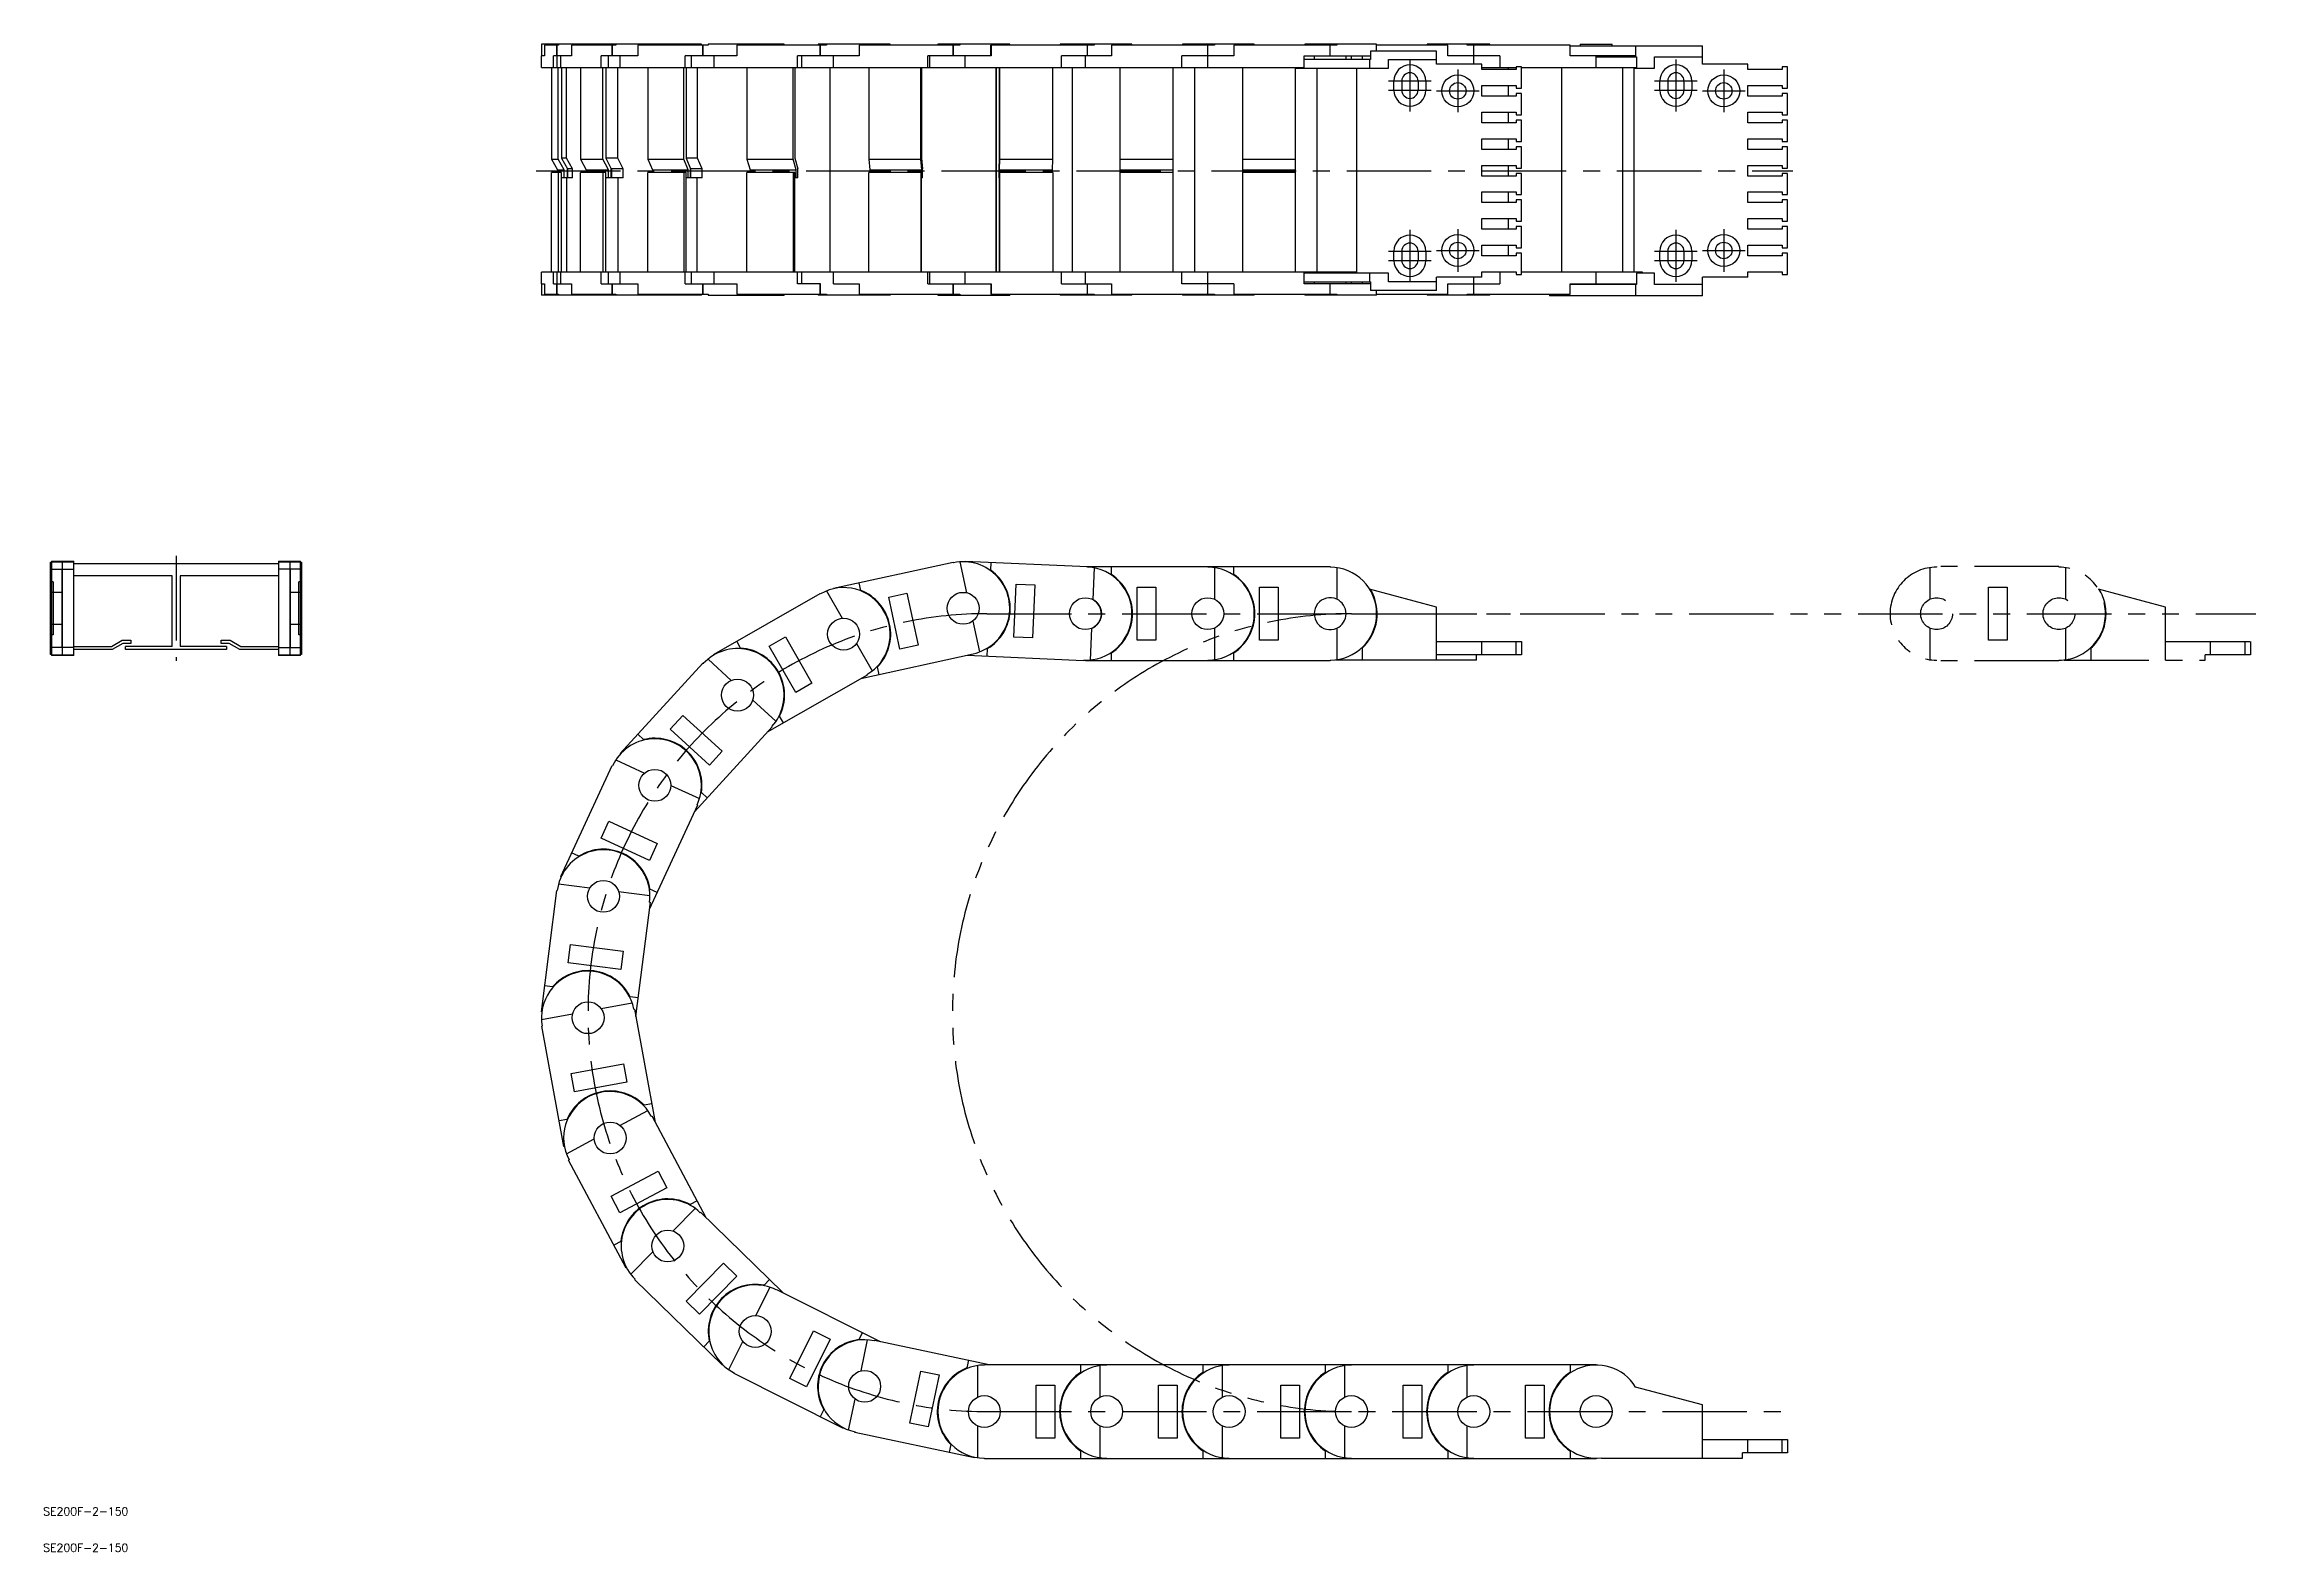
# Model space of a CAD drawing. Extents: x -187 to 645, y -472 to 94.
import ezdxf

# ---------------------------------------------------------------- set-up
doc = ezdxf.new("R2010")
doc.units = 0
doc.linetypes.add('CENTER', pattern=[50.8, 31.75, -6.35, 6.35, -6.35])
doc.linetypes.add('PHANTOM', pattern=[63.5, 31.75, -6.35, 6.35, -6.35, 6.35, -6.35])
doc.layers.get('0').update_dxf_attribs({"linetype": 'CONTINUOUS'})
doc.layers.add('CENTER', color=1, linetype='CONTINUOUS')
doc.styles.get("Standard").update_dxf_attribs({"font": 'txt.shx', "height": 3, "bigfont": 'bigfont.shx'})

# ---------------------------------------------------------------- blocks, each defined once
blk = doc.blocks.new('*U2')
at = {"color": 7, "linetype": 'CONTINUOUS'}
blk.add_text('SE200F-2-150', height=3, dxfattribs=at).set_placement((-187.29, -472.41))
blk = doc.blocks.new('*U3')
at = {"color": 7, "linetype": 'CONTINUOUS'}
blk.add_text('SE200F-2-150', height=3, dxfattribs=at).set_placement((-187.29, -458.74))

msp = doc.modelspace()

# ---------------------------------------------------------------- linework, layer by layer
at = {"color": 7, "linetype": 'CONTINUOUS'}
for p, q in [((0.06, 94.4), (0.06, 90.05)), ((60.18, 94.4), (0.06, 94.4)), ((1.23, 94), (1.23, 90.05)), ((6.47, 94), (1.23, 94)), ((5.78, 90.05), (5.78, 94)), ((5.98, 90.05), (5.98, 94)), ((6.47, 94.4), (6.47, 94)), ((28.01, 94), (11.4, 94)), ((11.4, 94), (11.4, 90.05)), ((26.62, 90.05), (26.62, 94)), ((26.8, 90.05), (26.8, 94)), ((28.01, 94.4), (28.01, 94)), ((36.25, 94), (36.25, 90.05)), ((62.67, 94), (36.25, 94)), ((60.18, 94), (60.18, 94.4)), ((60.71, 90.05), (60.71, 94)), ((60.85, 90.05), (60.85, 94)), ((91.26, 94.4), (62.67, 94.4)), ((62.67, 94.4), (62.67, 94)), ((107.19, 94), (73.44, 94)), ((73.44, 94), (73.44, 90.05)), ((91.26, 94), (91.26, 94.4)), ((131.15, 94.4), (104.05, 94.4)), ((104.05, 94.4), (104.05, 94)), ((104.84, 90.05), (104.84, 94)), ((104.94, 90.05), (104.94, 94)), ((107.19, 94.4), (107.19, 94)), ((119.48, 94), (119.48, 90.05)), ((157.38, 94), (119.48, 94)), ((131.15, 94), (131.15, 94.4)), ((176.11, 94.4), (149.06, 94.4)), ((149.06, 94.4), (149.06, 94)), ((152.61, 94.4), (152.61, 94)), ((154.86, 90.05), (154.86, 94)), ((154.9, 90.05), (154.9, 94)), ((157.38, 94.4), (157.38, 94)), ((169.05, 90.05), (169.05, 94)), ((207.82, 94), (169.05, 94)), ((169.18, 94), (169.18, 90.05)), ((176.11, 94), (176.11, 94.4)), ((195.06, 94.4), (195.06, 94)), ((222.06, 94.4), (195.06, 94.4)), ((198.56, 94.4), (198.56, 94)), ((205.34, 90.05), (205.34, 94)), ((207.3, 94.4), (207.3, 94)), ((207.82, 94.4), (207.82, 94)), ((253.06, 94), (214.36, 94)), ((214.36, 94), (214.36, 90.05)), ((222.06, 94), (222.06, 94.4)), ((241.06, 94.4), (241.06, 94)), ((268.06, 94.4), (241.06, 94.4)), ((244.56, 94.4), (244.56, 94)), ((250.56, 85.7), (250.56, 94)), ((253.06, 94.4), (253.06, 94)), ((260.36, 94), (260.36, 90.05)), ((299.06, 94), (260.36, 94)), ((268.06, 94), (268.06, 94.4)), ((314.06, 94.4), (287.06, 94.4)), ((287.06, 94.4), (287.06, 94)), ((296.56, 90.05), (296.56, 94)), ((299.06, 94.4), (299.06, 94)), ((311.71, 91.85), (311.71, 88.6)), ((336.56, 91.85), (311.71, 91.85)), ((314.06, 91.85), (314.06, 94.4)), ((340.76, 94), (314.06, 94)), ((356.56, 94.4), (333.06, 94.4)), ((333.06, 94.4), (333.06, 94)), ((336.56, 86.85), (336.56, 91.85)), ((340.76, 90.05), (340.76, 94)), ((348.06, 94), (348.06, 94.4)), ((386.76, 94), (348.06, 94)), ((350.56, 86.85), (350.56, 94)), ((356.56, 94), (356.56, 94.4)), ((386.76, 90.05), (386.76, 94)), ((386.76, 93.85), (436.56, 93.85)), ((390.56, 94.4), (402.56, 94.4)), ((390.56, 94.4), (390.56, 93.85)), ((402.56, 93.85), (402.56, 94.4)), ((411.43, 93.85), (411.43, 89.6)), ((436.56, 86.85), (436.56, 93.85)), ((0, 85.7), (0, 90.05)), ((1.23, 90.05), (0, 90.05)), ((0, 85.7), (286.76, 85.7)), ((3.82, 85.7), (3.82, 51.2)), ((4.55, 85.7), (4.55, 90.05)), ((11.4, 90.05), (4.55, 90.05)), ((5.84, 90.05), (5.84, 85.7)), ((6.33, 51.2), (6.33, 85.7)), ((7.28, 85.7), (7.28, 90.05)), ((7.52, 85.7), (7.52, 51.52)), ((9.46, 51.52), (9.46, 85.7)), ((14.74, 85.7), (14.74, 51.2)), ((36.25, 90.05), (22.5, 90.05)), ((22.5, 85.7), (22.5, 90.05)), ((23.15, 51.2), (23.15, 85.7)), ((24.24, 85.7), (24.24, 51.52)), ((25.18, 90.05), (25.18, 85.7)), ((28.79, 51.52), (28.79, 85.7)), ((29.63, 85.7), (29.63, 90.05)), ((40.03, 85.7), (40.03, 51.2)), ((53.54, 51.2), (53.54, 85.7)), ((73.44, 90.05), (54.08, 90.05)), ((54.08, 85.7), (54.08, 90.05)), ((54.43, 85.7), (54.43, 51.52)), ((56.27, 90.04), (56.27, 85.7)), ((58.74, 51.52), (58.74, 85.7)), ((64.94, 85.7), (64.94, 90.05)), ((77.31, 85.7), (77.31, 51.2)), ((94.66, 51.2), (94.66, 85.7)), ((95.25, 85.7), (95.25, 51.52)), ((96.34, 85.7), (96.34, 90.05)), ((119.48, 90.05), (96.34, 90.05)), ((97.81, 90.04), (97.81, 85.7)), ((108.45, 85.7), (108.45, 8.7)), ((109.9, 85.7), (109.9, 90.05)), ((123.07, 85.7), (123.07, 51.2)), ((142.62, 51.2), (142.62, 85.7)), ((142.87, 85.7), (142.87, 51.52)), ((169.18, 90.05), (145.28, 90.05)), ((145.28, 85.7), (145.28, 90.05)), ((145.91, 90.04), (145.91, 85.7)), ((159.38, 85.7), (159.38, 90.05)), ((159.38, 85.7), (159.38, 90.05)), ((170.86, 85.7), (170.86, 8.7)), ((171.06, 85.7), (171.06, 8.7)), ((172.22, 51.52), (172.22, 85.7)), ((172.28, 85.7), (172.28, 51.2)), ((192.26, 51.2), (192.26, 85.7)), ((195.55, 85.7), (195.55, 90.05)), ((214.36, 90.05), (195.55, 90.05)), ((199.56, 85.7), (199.56, 8.7)), ((204.56, 85.7), (204.56, 90.05)), ((217.56, 85.7), (217.56, 8.7)), ((237.56, 8.7), (237.56, 85.7)), ((260.36, 90.05), (240.76, 90.05)), ((240.76, 85.7), (240.76, 90.05)), ((245.56, 85.7), (245.56, 8.7)), ((263.56, 85.7), (263.56, 8.7)), ((283.56, 8.7), (283.56, 85.7)), ((283.56, 85.35), (318.56, 85.35)), ((286.76, 90.04), (311.71, 90.04)), ((286.76, 85.7), (286.76, 90.04)), ((311.71, 88.6), (286.76, 88.6)), ((290.56, 90.05), (290.56, 88.6)), ((291.56, 85.35), (291.56, 8.7)), ((302.56, 88.6), (302.56, 90.05)), ((304.56, 88.6), (304.56, 90.05)), ((306.56, 8.35), (306.56, 85.35)), ((308.56, 90.04), (308.56, 88.6)), ((311.43, 88.6), (311.43, 85.35)), ((318.56, 88.6), (336.56, 88.6)), ((318.56, 85.35), (318.56, 88.6)), ((353.56, 86.85), (336.56, 86.85)), ((360.36, 90.05), (340.76, 90.05)), ((353.56, 84.85), (353.56, 86.85)), ((366.56, 84.85), (353.56, 84.85)), ((353.57, 85.7), (366.56, 85.7)), ((360.36, 90.05), (360.36, 85.7)), ((363.56, 85.7), (363.56, 84.85)), ((368.56, 85.85), (366.56, 85.85)), ((366.56, 85.85), (366.56, 84.85)), ((368.56, 77.85), (368.56, 85.85)), ((368.56, 85.7), (411.71, 85.7)), ((383.56, 85.7), (383.56, 8.7)), ((411.43, 90.05), (386.76, 90.05)), ((396.56, 85.7), (396.56, 90.05)), ((396.56, 89.6), (411.71, 89.6)), ((406.56, 8.7), (406.56, 85.7)), ((410.81, 85.35), (410.81, 8.7)), ((410.81, 85.35), (418.56, 85.35)), ((411.71, 89.6), (411.71, 85.35)), ((418.56, 89.6), (436.56, 89.6)), ((418.56, 85.35), (418.56, 89.6)), ((453.56, 86.85), (436.56, 86.85)), ((453.56, 84.85), (453.56, 86.85)), ((466.56, 84.85), (453.56, 84.85)), ((468.56, 85.85), (466.56, 85.85)), ((466.56, 85.85), (466.56, 84.85)), ((468.56, 77.85), (468.56, 85.85)), ((320.56, 77.1), (320.56, 80.6)), ((323.51, 80.6), (323.51, 77.1)), ((329.61, 80.6), (329.61, 77.1)), ((332.56, 80.6), (332.56, 77.1)), ((353.56, 74.85), (353.56, 78.85)), ((353.56, 78.85), (366.56, 78.85)), ((366.56, 74.85), (353.56, 74.85)), ((363.56, 78.85), (363.56, 74.85)), ((366.56, 78.85), (366.56, 77.85)), ((366.56, 77.85), (368.56, 77.85)), ((368.56, 75.85), (366.56, 75.85)), ((366.56, 75.85), (366.56, 74.85)), ((368.56, 67.85), (368.56, 75.85)), ((420.56, 77.1), (420.56, 80.6)), ((423.51, 80.6), (423.51, 77.1)), ((429.61, 80.6), (429.61, 77.1)), ((432.56, 80.6), (432.56, 77.1)), ((453.56, 74.85), (453.56, 78.85)), ((453.56, 78.85), (466.56, 78.85)), ((466.56, 74.85), (453.56, 74.85)), ((466.56, 78.85), (466.56, 77.85)), ((466.56, 77.85), (468.56, 77.85)), ((468.56, 75.85), (466.56, 75.85)), ((466.56, 75.85), (466.56, 74.85)), ((468.56, 67.85), (468.56, 75.85)), ((353.56, 68.85), (366.56, 68.85)), ((353.56, 64.85), (353.56, 68.85)), ((363.56, 68.85), (363.56, 64.85)), ((366.56, 68.85), (366.56, 67.85)), ((366.56, 67.85), (368.56, 67.85)), ((453.56, 68.85), (466.56, 68.85)), ((453.56, 64.85), (453.56, 68.85)), ((466.56, 68.85), (466.56, 67.85)), ((466.56, 67.85), (468.56, 67.85)), ((366.56, 64.85), (353.56, 64.85)), ((353.56, 58.85), (366.56, 58.85)), ((353.56, 54.85), (353.56, 58.85)), ((363.56, 58.85), (363.56, 54.85)), ((366.56, 65.85), (366.56, 64.85)), ((368.56, 65.85), (366.56, 65.85)), ((366.56, 58.85), (366.56, 57.85)), ((368.56, 57.85), (368.56, 65.85)), ((466.56, 64.85), (453.56, 64.85)), ((453.56, 58.85), (466.56, 58.85)), ((453.56, 54.85), (453.56, 58.85)), ((466.56, 65.85), (466.56, 64.85)), ((468.56, 65.85), (466.56, 65.85)), ((466.56, 58.85), (466.56, 57.85)), ((468.56, 57.85), (468.56, 65.85)), ((3.82, 51.2), (6.11, 47.2)), ((3.82, 51.2), (6.33, 51.2)), ((8.62, 47.2), (6.33, 51.2)), ((7.52, 51.52), (9.79, 47.56)), ((9.46, 51.52), (7.52, 51.52)), ((11.74, 47.52), (9.46, 51.52)), ((14.74, 51.2), (16.84, 47.2)), ((14.74, 51.2), (23.15, 51.2)), ((25.24, 47.2), (23.15, 51.2)), ((24.24, 51.52), (26.31, 47.56)), ((28.79, 51.52), (24.24, 51.52)), ((30.82, 47.52), (28.79, 51.52)), ((40.03, 51.2), (53.54, 51.2)), ((40.03, 51.2), (41.74, 47.2)), ((55.25, 47.2), (53.54, 51.2)), ((54.43, 51.52), (56.12, 47.56)), ((58.74, 51.52), (54.43, 51.52)), ((60.46, 47.52), (58.74, 51.52)), ((77.31, 51.2), (94.66, 51.2)), ((77.31, 51.2), (78.46, 47.2)), ((95.81, 47.2), (94.66, 51.2)), ((95.25, 51.52), (96.39, 47.56)), ((123.07, 51.2), (142.62, 51.2)), ((123.07, 51.2), (123.56, 47.2)), ((143.11, 47.2), (142.62, 51.2)), ((142.87, 51.52), (143.36, 47.56)), ((172.12, 47.52), (172.22, 51.52)), ((172.28, 51.2), (172.17, 47.2)), ((172.28, 51.2), (192.26, 51.2)), ((192.15, 47.2), (192.26, 51.2)), ((217.56, 51.2), (237.56, 51.2)), ((263.56, 51.2), (283.56, 51.2)), ((366.56, 54.85), (353.56, 54.85)), ((366.56, 57.85), (368.56, 57.85)), ((368.56, 55.85), (366.56, 55.85)), ((366.56, 55.85), (366.56, 54.85)), ((368.56, 47.85), (368.56, 55.85)), ((466.56, 54.85), (453.56, 54.85)), ((466.56, 57.85), (468.56, 57.85)), ((468.56, 55.85), (466.56, 55.85)), ((466.56, 55.85), (466.56, 54.85)), ((468.56, 47.85), (468.56, 55.85)), ((3.82, 8.7), (3.82, 46.2)), ((7.52, 46.2), (3.82, 46.2)), ((6.11, 47.2), (6.11, 46.2)), ((6.11, 47.2), (8.62, 47.2)), ((6.33, 46.2), (6.33, 8.7)), ((7.52, 8.7), (7.52, 46.2)), ((11.74, 44.2), (7.52, 44.2)), ((8.62, 44.2), (8.62, 47.2)), ((9.46, 44.2), (9.46, 8.7)), ((9.79, 44.2), (9.79, 47.56)), ((9.81, 47.52), (9.81, 44.2)), ((11.74, 47.52), (9.81, 47.52)), ((11.74, 44.2), (11.74, 47.52)), ((14.74, 8.7), (14.74, 46.2)), ((24.24, 46.2), (14.74, 46.2)), ((16.84, 47.2), (16.84, 46.2)), ((16.84, 47.2), (25.24, 47.2)), ((23.15, 46.2), (23.15, 8.7)), ((24.24, 8.7), (24.24, 46.2)), ((30.82, 44.2), (24.24, 44.2)), ((25.24, 44.2), (25.24, 47.2)), ((26.31, 44.2), (26.31, 47.56)), ((26.33, 47.52), (26.33, 44.2)), ((30.82, 47.52), (26.33, 47.52)), ((28.79, 44.2), (28.79, 8.7)), ((30.82, 44.2), (30.82, 47.52)), ((40.03, 8.7), (40.03, 46.2)), ((54.43, 46.2), (40.03, 46.2)), ((41.74, 47.2), (41.74, 46.2)), ((41.74, 47.2), (55.25, 47.2)), ((53.54, 46.2), (53.54, 8.7)), ((54.43, 8.7), (54.43, 46.2)), ((60.46, 44.2), (54.43, 44.2)), ((55.25, 44.2), (55.25, 47.2)), ((56.12, 44.2), (56.12, 47.56)), ((56.12, 47.52), (56.12, 44.2)), ((60.46, 47.52), (56.14, 47.52)), ((58.42, 44.2), (58.42, 8.7)), ((60.46, 44.2), (60.46, 47.52)), ((95.25, 46.2), (77.31, 46.2)), ((77.31, 8.7), (77.31, 46.2)), ((78.46, 47.2), (78.46, 46.2)), ((78.46, 47.2), (95.81, 47.2)), ((94.66, 46.2), (94.66, 8.7)), ((95.25, 8.7), (95.25, 46.2)), ((96.39, 44.2), (95.25, 44.2)), ((95.81, 44.2), (95.81, 47.2)), ((96.39, 44.2), (96.39, 47.56)), ((123.07, 8.7), (123.07, 46.2)), ((142.87, 46.2), (123.07, 46.2)), ((123.56, 47.2), (123.56, 46.2)), ((123.56, 47.2), (143.11, 47.2)), ((142.62, 46.2), (142.62, 8.7)), ((142.87, 8.7), (142.87, 46.2)), ((143.36, 44.2), (142.87, 44.2)), ((143.11, 44.2), (143.11, 47.2)), ((143.36, 44.2), (143.36, 47.56)), ((172.12, 44.2), (172.12, 47.52)), ((172.22, 44.2), (172.12, 44.2)), ((172.17, 47.2), (172.17, 44.2)), ((172.17, 47.2), (192.15, 47.2)), ((172.22, 46.2), (172.22, 8.7)), ((192.26, 46.2), (172.22, 46.2)), ((172.28, 8.7), (172.28, 46.2)), ((192.15, 46.2), (192.15, 47.2)), ((192.26, 46.2), (192.26, 8.7)), ((217.56, 47.2), (237.56, 47.2)), ((237.56, 46.2), (217.56, 46.2)), ((263.56, 47.2), (283.56, 47.2)), ((283.56, 46.2), (263.56, 46.2)), ((353.56, 44.85), (353.56, 48.85)), ((353.56, 48.85), (366.56, 48.85)), ((366.56, 44.85), (353.56, 44.85)), ((363.56, 48.85), (363.56, 44.85)), ((366.56, 48.85), (366.56, 47.85)), ((366.56, 47.85), (368.56, 47.85)), ((366.56, 45.85), (366.56, 44.85)), ((368.56, 45.85), (366.56, 45.85)), ((368.56, 37.85), (368.56, 45.85)), ((453.56, 44.85), (453.56, 48.85)), ((453.56, 48.85), (466.56, 48.85)), ((466.56, 44.85), (453.56, 44.85)), ((466.56, 48.85), (466.56, 47.85)), ((466.56, 47.85), (468.56, 47.85)), ((466.56, 45.85), (466.56, 44.85)), ((468.56, 45.85), (466.56, 45.85)), ((468.56, 37.85), (468.56, 45.85)), ((353.56, 38.85), (366.56, 38.85)), ((353.56, 34.85), (353.56, 38.85)), ((366.56, 34.85), (353.56, 34.85)), ((363.56, 38.85), (363.56, 34.85)), ((366.56, 38.85), (366.56, 37.85)), ((366.56, 37.85), (368.56, 37.85)), ((368.56, 35.85), (366.56, 35.85)), ((366.56, 35.85), (366.56, 34.85)), ((368.56, 27.85), (368.56, 35.85)), ((453.56, 38.85), (466.56, 38.85)), ((453.56, 34.85), (453.56, 38.85)), ((466.56, 34.85), (453.56, 34.85)), ((466.56, 38.85), (466.56, 37.85)), ((466.56, 37.85), (468.56, 37.85)), ((468.56, 35.85), (466.56, 35.85)), ((466.56, 35.85), (466.56, 34.85)), ((468.56, 27.85), (468.56, 35.85)), ((353.56, 24.85), (353.56, 28.85)), ((353.56, 28.85), (366.56, 28.85)), ((363.56, 28.85), (363.56, 24.85)), ((366.56, 28.85), (366.56, 27.85)), ((366.56, 27.85), (368.56, 27.85)), ((366.56, 25.85), (366.56, 24.85)), ((368.56, 25.85), (366.56, 25.85)), ((368.56, 17.85), (368.56, 25.85)), ((453.56, 28.85), (466.56, 28.85)), ((453.56, 24.85), (453.56, 28.85)), ((466.56, 28.85), (466.56, 27.85)), ((466.56, 27.85), (468.56, 27.85)), ((466.56, 25.85), (466.56, 24.85)), ((468.56, 25.85), (466.56, 25.85)), ((468.56, 17.85), (468.56, 25.85)), ((366.56, 24.85), (353.56, 24.85)), ((353.56, 14.85), (353.56, 18.85)), ((353.56, 18.85), (366.56, 18.85)), ((363.56, 18.85), (363.56, 14.85)), ((366.56, 18.85), (366.56, 17.85)), ((366.56, 17.85), (368.56, 17.85)), ((466.56, 24.85), (453.56, 24.85)), ((453.56, 14.85), (453.56, 18.85)), ((453.56, 18.85), (466.56, 18.85)), ((466.56, 18.85), (466.56, 17.85)), ((466.56, 17.85), (468.56, 17.85)), ((0, 4.35), (0, 8.7)), ((306.56, 8.7), (0, 8.7)), ((4.55, 4.35), (4.55, 8.7)), ((5.84, 8.7), (5.84, 4.35)), ((7.28, 4.35), (7.28, 8.7)), ((22.5, 4.35), (22.5, 8.7)), ((25.18, 8.7), (25.18, 4.35)), ((29.63, 4.35), (29.63, 8.7)), ((54.08, 4.35), (54.08, 8.7)), ((56.27, 8.7), (56.27, 4.36)), ((64.94, 4.35), (64.94, 8.7)), ((96.34, 4.35), (96.34, 8.7)), ((97.81, 8.7), (97.81, 4.36)), ((109.9, 4.35), (109.9, 8.7)), ((145.28, 4.35), (145.28, 8.7)), ((145.91, 8.7), (145.91, 4.36)), ((159.38, 4.35), (159.38, 8.7)), ((159.38, 4.35), (159.38, 8.7)), ((195.55, 4.35), (195.55, 8.7)), ((204.56, 4.35), (204.56, 8.7)), ((240.76, 4.35), (240.76, 8.7)), ((250.56, 0.4), (250.56, 8.7)), ((286.76, 4.35), (286.76, 8.7)), ((318.56, 8.35), (286.76, 8.35)), ((304.56, 8.35), (304.56, 8.7)), ((311.43, 8.35), (311.43, 5.1)), ((318.56, 5.1), (318.56, 8.35)), ((320.56, 13.1), (320.56, 16.6)), ((323.51, 16.6), (323.51, 13.1)), ((329.61, 16.6), (329.61, 13.1)), ((332.56, 16.6), (332.56, 13.1)), ((366.56, 14.85), (353.56, 14.85)), ((353.56, 8.85), (366.56, 8.85)), ((353.56, 6.85), (353.56, 8.85)), ((366.56, 8.7), (353.56, 8.7)), ((360.36, 8.7), (360.36, 4.35)), ((363.56, 8.85), (363.56, 8.7)), ((366.56, 15.85), (366.56, 14.85)), ((368.56, 15.85), (366.56, 15.85)), ((366.56, 8.85), (366.56, 7.85)), ((368.56, 7.85), (368.56, 15.85)), ((414.06, 8.7), (368.56, 8.7)), ((396.56, 4.35), (396.56, 8.7)), ((418.56, 8.35), (411.71, 8.35)), ((411.71, 8.35), (411.71, 4.1)), ((414.06, 8.35), (414.06, 8.7)), ((418.56, 4.1), (418.56, 8.35)), ((420.56, 13.1), (420.56, 16.6)), ((423.51, 16.6), (423.51, 13.1)), ((429.61, 16.6), (429.61, 13.1)), ((432.56, 16.6), (432.56, 13.1)), ((466.56, 14.85), (453.56, 14.85)), ((453.56, 8.85), (466.56, 8.85)), ((453.56, 6.85), (453.56, 8.85)), ((466.56, 15.85), (466.56, 14.85)), ((468.56, 15.85), (466.56, 15.85)), ((466.56, 8.85), (466.56, 7.85)), ((468.56, 7.85), (468.56, 15.85)), ((0, 4.35), (1.23, 4.35)), ((0.06, 4.35), (0.06, 0)), ((60.18, 0), (0.06, 0)), ((1.23, 4.35), (1.23, 0.4)), ((1.23, 0.4), (6.47, 0.4)), ((4.55, 4.35), (11.4, 4.35)), ((5.78, 0.4), (5.78, 4.35)), ((5.98, 0.4), (5.98, 4.35)), ((6.47, 0.4), (6.47, 0)), ((11.4, 4.35), (11.4, 0.4)), ((11.4, 0.4), (28.01, 0.4)), ((22.5, 4.35), (36.25, 4.35)), ((26.62, 0.4), (26.62, 4.35)), ((26.8, 0.4), (26.8, 4.35)), ((28.01, 0.4), (28.01, 0)), ((36.25, 4.35), (36.25, 0.4)), ((36.25, 0.4), (62.67, 0.4)), ((54.08, 4.35), (73.44, 4.35)), ((60.18, 0), (60.18, 0.4)), ((60.71, 0.4), (60.71, 4.35)), ((60.85, 0.4), (60.85, 4.35)), ((62.67, 0.4), (62.67, 0)), ((62.67, 0), (91.26, 0)), ((73.44, 4.35), (73.44, 0.4)), ((73.44, 0.4), (107.19, 0.4)), ((91.26, 0.4), (91.26, 0)), ((104.94, 4.35), (96.34, 4.35)), ((104.05, 0.4), (104.05, 0)), ((131.15, 0), (104.05, 0)), ((104.84, 0.4), (104.84, 4.35)), ((104.94, 0.4), (104.94, 4.35)), ((107.19, 0.4), (107.19, 0)), ((109.9, 4.35), (119.48, 4.35)), ((119.48, 4.35), (119.48, 0.4)), ((119.48, 0.4), (157.38, 0.4)), ((131.15, 0.4), (131.15, 0)), ((145.28, 4.35), (169.18, 4.35)), ((149.06, 0.4), (149.06, 0)), ((149.06, 0), (176.11, 0)), ((152.61, 0.4), (152.61, 0)), ((154.86, 0.4), (154.86, 4.35)), ((154.9, 0.4), (154.9, 4.35)), ((157.38, 0.4), (157.38, 0)), ((169.05, 4.35), (169.05, 0.4)), ((169.05, 0.4), (207.82, 0.4)), ((169.18, 4.35), (169.18, 0.4)), ((176.11, 0.4), (176.11, 0)), ((195.06, 0.4), (195.06, 0)), ((222.06, 0), (195.06, 0)), ((195.55, 4.35), (214.36, 4.35)), ((198.56, 0.4), (198.56, 0)), ((205.34, 0.4), (205.34, 4.35)), ((207.3, 0.4), (207.3, 0)), ((207.82, 0.4), (207.82, 0)), ((214.36, 4.35), (214.36, 0.4)), ((214.36, 0.4), (253.06, 0.4)), ((222.06, 0), (222.06, 0.4)), ((260.36, 4.35), (240.76, 4.35)), ((241.06, 0.4), (241.06, 0)), ((268.06, 0), (241.06, 0)), ((244.56, 0.4), (244.56, 0)), ((253.06, 0.4), (253.06, 0)), ((260.36, 4.35), (260.36, 0.4)), ((260.36, 0.4), (299.06, 0.4)), ((268.06, 0), (268.06, 0.4)), ((286.76, 5.1), (311.71, 5.1)), ((311.71, 4.35), (286.76, 4.35)), ((287.06, 0.4), (287.06, 0)), ((314.06, 0), (287.06, 0)), ((290.56, 5.1), (290.56, 4.35)), ((296.56, 0.4), (296.56, 4.35)), ((299.06, 0.4), (299.06, 0)), ((302.56, 4.35), (302.56, 5.1)), ((304.56, 4.35), (304.56, 5.1)), ((308.56, 5.1), (308.56, 4.36)), ((311.71, 5.1), (311.71, 1.85)), ((336.56, 1.85), (311.71, 1.85)), ((314.06, 0), (314.06, 1.85)), ((314.06, 0.4), (340.76, 0.4)), ((336.56, 5.1), (318.56, 5.1)), ((333.06, 0.4), (333.06, 0)), ((356.56, 0), (333.06, 0)), ((336.56, 1.85), (336.56, 6.85)), ((353.56, 6.85), (336.56, 6.85)), ((340.76, 0.4), (340.76, 4.35)), ((340.76, 4.35), (360.36, 4.35)), ((348.06, 0.4), (386.76, 0.4)), ((348.06, 0), (348.06, 0.4)), ((350.56, 0.4), (350.56, 6.85)), ((356.56, 0), (356.56, 0.4)), ((366.56, 7.85), (368.56, 7.85)), ((379.06, 0.4), (379.06, -0.15)), ((386.76, 0.4), (386.76, 4.35)), ((386.76, 4.35), (411.71, 4.35)), ((411.71, 4.1), (386.76, 4.1)), ((390.56, 4.35), (390.56, 4.1)), ((402.56, 4.1), (402.56, 4.35)), ((406.56, 4.1), (406.56, 4.35)), ((411.43, 4.1), (411.43, -0.15)), ((436.56, 4.1), (418.56, 4.1)), ((436.56, -0.15), (436.56, 6.85)), ((453.56, 6.85), (436.56, 6.85)), ((466.56, 7.85), (468.56, 7.85)), ((436.56, -0.15), (379.06, -0.15)), ((-184.53, -135.02), (-184.53, -100.38)), ((-184.53, -100.38), (-184.13, -100.38)), ((-184.13, -100), (-175.83, -100)), ((-184.13, -100), (-184.13, -135.4)), ((-184.13, -100.2), (-175.83, -100.2)), ((-184.13, -102.96), (-175.83, -102.96)), ((-183.53, -107.7), (-184.13, -107.7)), ((-183.53, -107.7), (-183.53, -127.7)), ((-180.18, -100), (-180.18, -135.4)), ((-180.18, -132.44), (-180.18, -102.96)), ((-180.18, -107.76), (-180.18, -107.76)), ((-175.83, -135.4), (-175.83, -100)), ((-98.83, -101), (-175.83, -101)), ((-138.83, -105.5), (-175.83, -105.5)), ((-138.83, -132), (-138.83, -105.5)), ((-135.83, -105.5), (-135.83, -132)), ((-98.83, -105.5), (-135.83, -105.5)), ((-98.83, -100), (-98.83, -135.4)), ((-98.83, -100), (-90.53, -100)), ((-98.83, -100.2), (-90.53, -100.2)), ((-90.53, -102.96), (-98.83, -102.96)), ((-94.49, -102.96), (-94.49, -132.44)), ((-94.49, -107.76), (-94.48, -107.76)), ((-94.48, -135.4), (-94.48, -100)), ((-91.13, -127.7), (-91.13, -107.7)), ((-90.53, -107.7), (-91.13, -107.7)), ((-90.53, -135.4), (-90.53, -100)), ((-90.53, -100.38), (-90.13, -100.38)), ((-90.13, -100.38), (-90.13, -135.02)), ((109.9, -110.12), (154.86, -100.38)), ((120.11, -110.94), (119.48, -108.05)), ((154.86, -100.38), (154.9, -100.58)), ((157.38, -100.23), (159.89, -111.82)), ((159.38, -100.2), (159.38, -100)), ((159.38, -100), (205.34, -102.02)), ((169.05, -103.39), (169.18, -100.43)), ((204.95, -102.01), (296.56, -102.01)), ((205.34, -102.02), (205.33, -102.22)), ((207.82, -102.51), (207.3, -114.37)), ((214.36, -104.97), (214.36, -102.01)), ((250.56, -102.01), (250.56, -102.21)), ((253.06, -102.39), (253.06, -114.25)), ((260.36, -104.97), (260.36, -102.01)), ((296.56, -102.01), (296.56, -102.21)), ((299.06, -102.39), (299.06, -114.25)), ((-180.18, -111.7), (-184.53, -111.7)), ((-184.53, -112.25), (-184.13, -112.25)), ((-90.13, -111.7), (-94.48, -111.7)), ((-90.53, -112.25), (-90.13, -112.25)), ((64.94, -134.97), (104.84, -112.07)), ((104.84, -112.07), (104.94, -112.24)), ((107.19, -111.15), (113.1, -121.44)), ((109.9, -110.12), (109.9, -110.12)), ((130.59, -113.52), (137.43, -112.04)), ((134.82, -133.07), (130.59, -113.52)), ((137.43, -112.04), (141.66, -131.58)), ((177.65, -128.53), (178.53, -108.55)), ((178.53, -108.55), (185.52, -108.86)), ((185.52, -108.86), (184.64, -128.84)), ((224.06, -129.71), (224.06, -109.71)), ((224.06, -109.71), (231.06, -109.71)), ((231.06, -109.71), (231.06, -129.71)), ((270.06, -129.71), (270.06, -109.71)), ((270.06, -109.71), (277.06, -109.71)), ((277.06, -109.71), (277.06, -129.71)), ((336.56, -117.21), (311.43, -110.47)), ((-184.13, -123.15), (-184.53, -123.15)), ((-184.53, -123.7), (-180.18, -123.7)), ((-94.48, -123.7), (-90.13, -123.7)), ((-90.13, -123.15), (-90.53, -123.15)), ((162.2, -122.48), (164.72, -134.08)), ((336.56, -137.21), (336.56, -117.21)), ((-183.53, -127.7), (-184.13, -127.7)), ((-175.83, -132.44), (-184.13, -132.44)), ((-180.18, -127.64), (-180.18, -127.64)), ((-175.83, -132), (-161.65, -132)), ((-161.65, -132), (-157.65, -129.69)), ((-157.33, -130.89), (-161.33, -133.2)), ((-157.65, -129.69), (-154.33, -129.69)), ((-154.33, -130.89), (-157.33, -130.89)), ((-138.83, -132), (-156.33, -132)), ((-156.33, -133.2), (-156.33, -132)), ((-154.33, -129.69), (-154.33, -130.89)), ((-118.33, -132), (-135.83, -132)), ((-120.33, -129.69), (-117.01, -129.69)), ((-120.33, -130.89), (-120.33, -129.69)), ((-117.33, -130.89), (-120.33, -130.89)), ((-118.33, -132), (-118.33, -133.2)), ((-113.33, -133.2), (-117.33, -130.89)), ((-117.01, -129.69), (-113.01, -132)), ((-113.01, -132), (-98.83, -132)), ((-98.83, -132.44), (-90.53, -132.44)), ((-94.48, -127.64), (-94.49, -127.64)), ((-90.53, -127.7), (-91.13, -127.7)), ((74.92, -132.66), (73.44, -130.09)), ((85.69, -131.94), (91.76, -128.46)), ((95.65, -149.29), (85.69, -131.94)), ((91.76, -128.46), (101.72, -145.8)), ((118.53, -130.9), (124.44, -141.2)), ((141.66, -131.58), (134.82, -133.07)), ((167.62, -135.8), (167.75, -132.84)), ((184.64, -128.84), (177.65, -128.53)), ((206.82, -125.27), (206.3, -137.12)), ((231.06, -129.71), (224.06, -129.71)), ((253.06, -125.16), (253.06, -137.03)), ((277.06, -129.71), (270.06, -129.71)), ((299.06, -125.16), (299.06, -137.03)), ((308.56, -132.72), (308.56, -137.21)), ((336.56, -130.21), (368.56, -130.21)), ((353.56, -135.21), (353.56, -130.21)), ((366.56, -135.21), (366.56, -130.21)), ((368.56, -130.21), (368.56, -135.21)), ((-184.13, -135.02), (-184.53, -135.02)), ((-184.13, -135.2), (-175.83, -135.2)), ((-175.83, -135.4), (-184.13, -135.4)), ((-161.33, -133.2), (-175.83, -133.2)), ((-118.33, -133.2), (-156.33, -133.2)), ((-98.83, -133.2), (-113.33, -133.2)), ((-98.83, -135.2), (-90.53, -135.2)), ((-90.53, -135.4), (-98.83, -135.4)), ((-90.13, -135.02), (-90.53, -135.02)), ((29.63, -172.28), (60.71, -138.36)), ((60.71, -138.36), (60.85, -138.5)), ((62.67, -136.78), (71.42, -144.79)), ((65.04, -135.15), (64.94, -134.97)), ((162.35, -134.98), (120.08, -144.14)), ((126.97, -142.64), (126.35, -139.75)), ((203.78, -137.39), (160.11, -135.47)), ((162.31, -134.79), (162.35, -134.98)), ((203.79, -137.19), (203.78, -137.39)), ((204.56, -137.41), (204.56, -137.21)), ((296.56, -137.41), (204.56, -137.41)), ((214.36, -137.41), (214.36, -134.45)), ((250.56, -137.21), (250.56, -137.41)), ((260.36, -137.41), (260.36, -134.45)), ((296.56, -137.21), (296.56, -137.41)), ((298.56, -137.21), (298.56, -137.09)), ((351.56, -137.21), (298.56, -137.21)), ((368.56, -135.21), (336.56, -135.21)), ((351.56, -137.21), (351.56, -135.21)), ((122.46, -142.77), (84.95, -164.3)), ((101.72, -145.8), (95.65, -149.29)), ((122.36, -142.6), (122.46, -142.77)), ((48.48, -163.1), (53.21, -157.94)), ((53.21, -157.94), (67.95, -171.45)), ((79.47, -152.16), (88.21, -160.18)), ((38.43, -167.05), (36.25, -165.05)), ((63.22, -176.62), (48.48, -163.1)), ((86.8, -162.28), (57.58, -194.17)), ((86.66, -162.14), (86.8, -162.28)), ((91.07, -160.79), (89.59, -158.23)), ((29.78, -172.41), (29.63, -172.28)), ((67.95, -171.45), (63.22, -176.62)), ((7.28, -218.53), (26.62, -176.8)), ((26.62, -176.8), (26.8, -176.88)), ((28.01, -174.69), (38.78, -179.68)), ((48.68, -184.26), (59.44, -189.25)), ((62.35, -188.97), (60.17, -186.97)), ((22.46, -204.08), (25.41, -197.73)), ((25.41, -197.73), (43.55, -206.13)), ((58.74, -191.68), (40.55, -230.92)), ((58.56, -191.59), (58.74, -191.68)), ((40.61, -212.49), (22.46, -204.08)), ((43.55, -206.13), (40.61, -212.49)), ((14.09, -210.89), (11.4, -209.64)), ((0, -269.39), (5.78, -223.75)), ((5.78, -223.75), (5.98, -223.78)), ((6.47, -221.32), (18.24, -222.81)), ((7.46, -218.62), (7.28, -218.53)), ((29.07, -224.18), (40.84, -225.67)), ((43.52, -224.52), (40.83, -223.28)), ((40.9, -228.2), (35.46, -271.11)), ((40.7, -228.17), (40.9, -228.2)), ((10.09, -251.01), (10.97, -244.06)), ((10.97, -244.06), (30.81, -246.58)), ((30.81, -246.58), (29.93, -253.52)), ((29.93, -253.52), (10.09, -251.01)), ((4.17, -260.04), (1.23, -259.66)), ((22.47, -268.16), (34.14, -266.02)), ((36.35, -264.11), (33.41, -263.74)), ((0.2, -269.41), (0, -269.39)), ((0.07, -272.28), (11.74, -270.14)), ((34.77, -268.44), (34.97, -268.41)), ((34.97, -268.41), (42.79, -310.95)), ((0.15, -274.81), (0.35, -274.78)), ((8.47, -320.05), (0.15, -274.81)), ((11.25, -292.6), (30.92, -288.98)), ((30.92, -288.98), (32.19, -295.86)), ((12.52, -299.48), (11.25, -292.6)), ((32.19, -295.86), (12.52, -299.48)), ((29.52, -312.08), (39.99, -306.5)), ((41.52, -304.01), (38.6, -304.55)), ((9.61, -309.88), (6.7, -310.41)), ((41.32, -308.62), (41.5, -308.52)), ((41.5, -308.52), (61.85, -346.69)), ((8.67, -320.02), (8.47, -320.05)), ((9.42, -322.79), (19.89, -317.21)), ((10.26, -325.18), (10.44, -325.08)), ((31.9, -365.77), (10.26, -325.18)), ((26.23, -338.76), (43.88, -329.35)), ((43.88, -329.35), (47.17, -335.53)), ((29.52, -344.94), (26.23, -338.76)), ((47.17, -335.53), (29.52, -344.94)), ((58.53, -340.47), (55.92, -341.86)), ((49.54, -351.79), (57.83, -343.3)), ((59.74, -344.92), (59.88, -344.78)), ((59.88, -344.78), (90.84, -374.98)), ((29.9, -355.73), (27.29, -357.12)), ((32.08, -365.68), (31.9, -365.77)), ((33.63, -368.09), (41.92, -359.6)), ((54.49, -378.22), (68.46, -363.91)), ((68.46, -363.91), (73.47, -368.79)), ((35.16, -370.11), (35.3, -369.97)), ((68.08, -402.24), (35.16, -370.11)), ((73.47, -368.79), (59.5, -383.11)), ((80.66, -383.57), (85.98, -372.97)), ((85.79, -370.06), (83.72, -372.18)), ((88.29, -373.93), (88.38, -373.75)), ((88.38, -373.75), (127.45, -393.36)), ((59.5, -383.11), (54.49, -378.22)), ((93.38, -407.26), (102.36, -389.38)), ((102.36, -389.38), (108.61, -392.52)), ((120.74, -389.99), (119.41, -392.64)), ((63.13, -393.27), (61.07, -395.39)), ((70.44, -403.93), (75.76, -393.32)), ((108.61, -392.52), (99.64, -410.4)), ((120.23, -404.36), (122.68, -392.74)), ((125.17, -393.09), (125.21, -392.89)), ((125.21, -392.89), (168.41, -402.01)), ((68.22, -402.09), (68.08, -402.24)), ((72.5, -405.39), (72.59, -405.21)), ((113.61, -426.03), (72.5, -405.39)), ((99.64, -410.4), (93.38, -407.26)), ((138.57, -424.02), (142.7, -404.45)), ((142.7, -404.45), (149.55, -405.9)), ((149.55, -405.9), (145.42, -425.46)), ((160.63, -400.36), (160.02, -403.26)), ((164.06, -414.25), (164.06, -402.39)), ((166.56, -402.01), (396.56, -402.01)), ((166.56, -402.21), (166.56, -402.01)), ((202.76, -402.01), (202.76, -404.97)), ((210.06, -414.25), (210.06, -402.39)), ((212.56, -402.21), (212.56, -402.01)), ((248.76, -402.01), (248.76, -404.97)), ((256.06, -414.25), (256.06, -402.39)), ((258.56, -402.21), (258.56, -402.01)), ((294.76, -402.01), (294.76, -404.97)), ((302.06, -414.25), (302.06, -402.39)), ((304.56, -402.21), (304.56, -402.01)), ((340.76, -402.01), (340.76, -404.97)), ((348.06, -414.25), (348.06, -402.39)), ((350.56, -402.21), (350.56, -402.01)), ((386.76, -402.01), (386.76, -404.97)), ((396.56, -402.01), (396.56, -402.21)), ((115.53, -426.64), (117.98, -415.03)), ((186.06, -429.71), (186.06, -409.71)), ((186.06, -409.71), (193.06, -409.71)), ((193.06, -409.71), (193.06, -429.71)), ((232.06, -409.71), (239.06, -409.71)), ((232.06, -429.71), (232.06, -409.71)), ((239.06, -409.71), (239.06, -429.71)), ((278.06, -429.71), (278.06, -409.71)), ((278.06, -409.71), (285.06, -409.71)), ((285.06, -409.71), (285.06, -429.71)), ((324.06, -429.71), (324.06, -409.71)), ((324.06, -409.71), (331.06, -409.71)), ((331.06, -409.71), (331.06, -429.71)), ((370.06, -429.71), (370.06, -409.71)), ((370.06, -409.71), (377.06, -409.71)), ((377.06, -409.71), (377.06, -429.71)), ((436.56, -417.21), (411.43, -410.47)), ((106.18, -418.98), (104.85, -421.63)), ((145.42, -425.46), (138.57, -424.02)), ((436.56, -437.21), (436.56, -417.21)), ((113.7, -425.85), (113.61, -426.03)), ((117.9, -427.53), (117.94, -427.33)), ((162.91, -437.03), (117.9, -427.53)), ((153.93, -432.1), (153.32, -435)), ((164.06, -437.03), (164.06, -425.16)), ((193.06, -429.71), (186.06, -429.71)), ((210.06, -437.03), (210.06, -425.16)), ((239.06, -429.71), (232.06, -429.71)), ((256.06, -437.03), (256.06, -425.16)), ((285.06, -429.71), (278.06, -429.71)), ((302.06, -437.03), (302.06, -425.16)), ((331.06, -429.71), (324.06, -429.71)), ((348.06, -437.03), (348.06, -425.16)), ((377.06, -429.71), (370.06, -429.71)), ((436.56, -430.21), (468.56, -430.21)), ((453.56, -435.21), (453.56, -430.21)), ((466.56, -435.21), (466.56, -430.21)), ((468.56, -430.21), (468.56, -435.21)), ((162.95, -436.83), (162.91, -437.03)), ((166.56, -437.41), (166.56, -437.21)), ((396.56, -437.41), (166.56, -437.41)), ((202.76, -434.45), (202.76, -437.41)), ((212.56, -437.41), (212.56, -437.21)), ((248.76, -434.45), (248.76, -437.41)), ((258.56, -437.41), (258.56, -437.21)), ((294.76, -434.45), (294.76, -437.41)), ((304.56, -437.41), (304.56, -437.21)), ((340.76, -434.45), (340.76, -437.41)), ((350.56, -437.41), (350.56, -437.21)), ((386.76, -434.45), (386.76, -437.41)), ((396.56, -437.21), (396.56, -437.41)), ((398.56, -437.09), (398.56, -437.21)), ((398.56, -437.21), (451.56, -437.21)), ((451.56, -437.21), (451.56, -435.21)), ((468.56, -435.21), (451.56, -435.21))]:
    msp.add_line(p, q, dxfattribs=at)
at = {"color": 3, "linetype": 'PHANTOM'}
for p, q in [((522.09, -102.39), (522.09, -114.25)), ((570.59, -102.01), (524.59, -102.01)), ((524.59, -102.01), (524.59, -102.21)), ((570.59, -102.01), (570.59, -102.21)), ((573.09, -102.39), (573.09, -114.25)), ((544.09, -129.71), (544.09, -109.71)), ((544.09, -109.71), (551.09, -109.71)), ((551.09, -109.71), (551.09, -129.71)), ((610.59, -117.21), (585.45, -110.47)), ((304.56, -119.71), (644.59, -119.71)), ((610.59, -137.21), (610.59, -117.21)), ((522.09, -125.16), (522.09, -137.03)), ((551.09, -129.71), (544.09, -129.71)), ((573.09, -125.16), (573.09, -137.03)), ((582.59, -132.72), (582.59, -137.21)), ((610.59, -130.21), (642.59, -130.21)), ((627.59, -135.21), (627.59, -130.21)), ((640.59, -135.21), (640.59, -130.21)), ((642.59, -130.21), (642.59, -135.21)), ((524.59, -137.41), (524.59, -137.21)), ((570.59, -137.41), (524.59, -137.41)), ((570.59, -137.21), (570.59, -137.41)), ((572.59, -137.21), (572.59, -137.09)), ((572.59, -137.21), (625.59, -137.21)), ((625.59, -137.21), (625.59, -135.21)), ((642.59, -135.21), (625.59, -135.21))]:
    msp.add_line(p, q, dxfattribs=at)
at = {"color": 7, "linetype": 'CONTINUOUS'}
for centre, radius in [((344.56, 76.85), 6), ((344.56, 76.85), 3.1), ((444.56, 76.85), 6), ((444.56, 76.85), 3.1), ((344.56, 16.85), 6), ((344.56, 16.85), 3.1), ((444.56, 16.85), 6), ((444.56, 16.85), 3.1), ((158.61, -117.68), 6), ((204.56, -119.71), 6), ((250.56, -119.71), 6), ((113.65, -127.42), 6), ((73.76, -150.32), 6), ((42.68, -184.24), 6), ((23.34, -225.97), 6), ((17.56, -271.61), 6), ((25.88, -316.85), 6), ((47.52, -357.44), 6), ((80.44, -389.57), 6), ((121.55, -410.21), 6), ((166.56, -419.71), 6), ((212.56, -419.71), 6), ((258.56, -419.71), 6), ((304.56, -419.71), 6), ((350.56, -419.71), 6), ((396.56, -419.71), 6)]:
    msp.add_circle(centre, radius, dxfattribs=at)
at = {"color": 3, "linetype": 'PHANTOM'}
for centre in [(524.59, -119.71), (570.59, -119.71)]:
    msp.add_circle(centre, 6, dxfattribs=at)
at = {"color": 7, "linetype": 'CONTINUOUS'}
for centre, radius, start, end in [((326.56, 80.6), 6, 0, 180), ((326.56, 80.6), 3.05, 0, 180), ((426.56, 80.6), 6, 0, 180), ((426.56, 80.6), 3.05, 0, 180), ((326.56, 77.1), 6, 180, 0), ((326.56, 77.1), 3.05, 180, 0), ((426.56, 77.1), 6, 180, 0), ((426.56, 77.1), 3.05, 180, 0), ((326.56, 16.6), 6, 0, 180), ((326.56, 16.6), 3.05, 0, 180), ((426.56, 16.6), 6, 0, 180), ((426.56, 16.6), 3.05, 0, 180), ((326.56, 13.1), 6, 180, 0), ((326.56, 13.1), 3.05, 180, 0), ((426.56, 13.1), 6, 180, 0), ((426.56, 13.1), 3.05, 180, 0), ((158.61, -117.68), 17.5, 282.21979, 102.2198), ((158.61, -117.68), 17.7, 301.09788, 53.85925), ((204.56, -119.71), 17.5, 267.47857, 87.47857), ((204.56, -119.71), 17.7, 303.61932, 56.38068), ((250.56, -119.71), 17.5, 270, 90), ((250.56, -119.71), 17.7, 303.61932, 56.38068), ((296.56, -119.71), 17.5, 270, 90), ((113.65, -127.42), 17.5, 299.86009, 119.86009), ((113.65, -127.42), 17.7, 315.83911, 68.60048), ((204.56, -119.71), 6, 292.10289, 62.85425), ((296.56, -119.71), 6, 65.37568, 294.62432), ((296.56, -119.71), 6, 294.62432, 65.37568), ((296.56, -119.71), 17.7, 312.68491, 31.16456), ((73.76, -150.32), 17.5, 317.50039, 137.50039), ((73.76, -150.32), 17.7, 333.47941, 86.24078), ((42.68, -184.24), 17.5, 335.14068, 155.14068), ((42.68, -184.24), 17.7, 351.1197, 103.88107), ((23.34, -225.97), 17.5, 352.78098, 172.78098), ((23.34, -225.97), 17.7, 8.76, 121.52137), ((17.56, -271.61), 17.5, 10.42127, 190.42127), ((17.56, -271.61), 17.7, 26.40029, 139.16166), ((25.88, -316.85), 17.7, 44.04059, 156.80196), ((25.88, -316.85), 17.5, 28.06157, 208.06157), ((47.52, -357.44), 17.7, 61.68089, 174.44225), ((47.52, -357.44), 17.5, 45.70187, 225.70187), ((80.44, -389.57), 17.7, 79.32118, 192.08255), ((80.44, -389.57), 17.5, 63.34216, 243.34216), ((121.55, -410.21), 17.7, 96.96148, 209.72285), ((121.55, -410.21), 17.5, 78.08339, 258.08339), ((166.56, -419.71), 17.7, 111.70271, 224.46407), ((166.56, -419.71), 17.5, 90, 270), ((212.56, -419.71), 17.7, 123.61932, 236.38068), ((212.56, -419.71), 17.5, 90, 270), ((258.56, -419.71), 17.7, 123.61932, 236.38068), ((258.56, -419.71), 17.5, 90, 270), ((304.56, -419.71), 17.7, 123.61932, 236.38068), ((304.56, -419.71), 17.5, 90, 270), ((350.56, -419.71), 17.7, 123.61932, 236.38068), ((350.56, -419.71), 17.5, 90, 270), ((396.56, -419.71), 17.7, 123.61932, 236.38068), ((396.56, -419.71), 17.5, 31.85084, 276.56243)]:
    msp.add_arc(centre, radius, start, end, dxfattribs=at)
at = {"color": 3, "linetype": 'PHANTOM'}
for centre, radius, start, end in [((524.59, -119.71), 17.5, 90, 270), ((570.59, -119.71), 17.5, 270, 90), ((570.59, -119.71), 17.7, 312.68491, 31.16456), ((304.56, -269.71), 150, 90, 270)]:
    msp.add_arc(centre, radius, start, end, dxfattribs=at)
at = {"layer": 'CENTER', "color": 1, "linetype": 'CENTER'}
for p, q in [((326.56, 88.6), (326.56, 69.1)), ((344.56, 84.85), (344.56, 68.85)), ((426.56, 88.6), (426.56, 69.1)), ((444.56, 84.85), (444.56, 68.85)), ((318.56, 80.6), (334.56, 80.6)), ((318.56, 77.1), (334.56, 77.1)), ((336.56, 76.85), (352.56, 76.85)), ((418.56, 80.6), (434.56, 80.6)), ((418.56, 77.1), (434.56, 77.1)), ((436.56, 76.85), (452.56, 76.85)), ((-2, 46.85), (470.56, 46.85)), ((326.56, 24.6), (326.56, 5.1)), ((336.56, 16.85), (352.56, 16.85)), ((344.56, 24.85), (344.56, 8.85)), ((426.56, 24.6), (426.56, 5.1)), ((436.56, 16.85), (452.56, 16.85)), ((444.56, 24.85), (444.56, 8.85)), ((318.56, 16.6), (334.56, 16.6)), ((318.56, 13.1), (334.56, 13.1)), ((418.56, 16.6), (434.56, 16.6)), ((418.56, 13.1), (434.56, 13.1)), ((-137.33, -98), (-137.33, -137.4)), ((167.55, -119.71), (370.56, -119.71)), ((167.55, -419.71), (470.56, -419.71))]:
    msp.add_line(p, q, dxfattribs=at)
msp.add_arc((167.55, -269.71), 150, 90, 270, dxfattribs=at)

# ---------------------------------------------------------------- block references
at = {"color": 7, "linetype": 'CONTINUOUS'}
for name in ['*U3', '*U2']:
    msp.add_blockref(name, (0, 0), dxfattribs=at)

doc.saveas('drawing.dxf')
